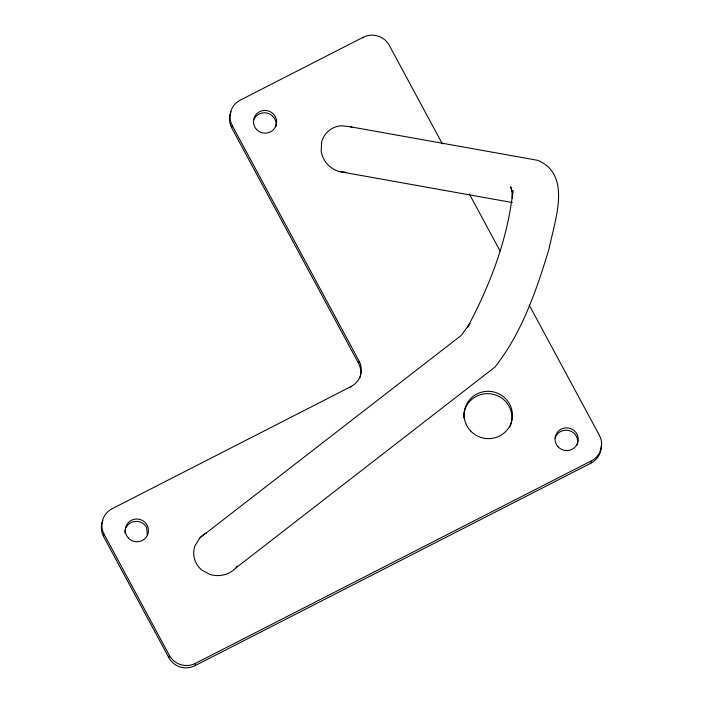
<?xml version="1.0" encoding="UTF-8"?>
<svg xmlns="http://www.w3.org/2000/svg" width="703" height="703" viewBox="0 0 703 703"><rect width="100%" height="100%" fill="white"/><g stroke="black" fill="none" stroke-linecap="round" stroke-linejoin="round"><path stroke-width="1.05" d="M103.789 535.835L104.123 534.271A19.341 18.919 12.1 0 1 112.137 508.735L351.052 386.536A19.341 18.919 12.1 0 0 359.057 360.99L232.28 125.67A19.341 18.919 12.1 0 1 240.285 100.125L363.161 37.285A19.341 18.919 12.1 0 1 389.286 45.361L442.328 143.816M231.946 127.225L232.28 125.67M601.127 446.37A19.341 18.919 12.1 0 1 590.863 463.207L194.942 665.715A19.341 18.919 12.1 0 1 168.825 657.639L169.159 656.075M195.109 664.941L195.443 663.377L591.372 460.869A19.341 18.919 12.1 0 0 599.378 435.333L529.174 305.023M362.994 38.059L363.161 37.285M350.885 387.309L351.052 386.536M359.962 377.775A19.341 18.919 12.1 0 0 358.556 363.337L358.89 361.773M590.863 463.207L591.197 461.651M469.859 323.652L461.194 335.454L199.96 537.804L195.039 545.669A22.241 21.767 12.1 0 0 201.989 570.177L210.056 574.456A25.545 25 12.1 0 0 236.138 567.769L495.017 367.028C522.162 332.484 536.635 289.873 549.21 248.291C554.386 221.217 572.506 175.091 537.892 160.363L350.463 126.795L341.377 125.758A22.241 21.767 12.1 0 0 321.64 142.024L321.192 151.268A25.545 25 12.1 0 0 338.837 171.479L512.311 202.543M236.138 567.769L237.236 566.02M469.841 323.731L467.557 327.282C490.167 284.908 507.9 238.73 512.909 190.698L512.346 198.193L511.951 191.33L510.694 186.796L512.127 191.655M338.837 171.479L345.902 172.288M469.367 194.01L500.053 250.962M358.556 363.337L231.779 128.008A19.341 18.919 12.1 0 1 231.059 111.733M104.123 534.271L169.326 655.301A19.341 18.919 12.1 0 0 195.443 663.377M168.825 657.639L103.622 536.609A19.341 18.919 12.1 0 1 102.902 520.334M147.34 535.08L146.602 527.496A11.599 11.353 12.1 0 0 124.774 532.979M463.637 417.819A24.174 23.656 12.1 0 1 492.469 394.128A24.174 23.656 12.1 0 1 509.807 427.187M555.054 438.127A11.599 11.353 12.1 0 1 569.535 430.719A11.599 11.353 12.1 0 1 577.225 444.981M253.431 120.696A11.599 11.353 12.1 0 1 267.465 113.165A11.599 11.353 12.1 0 1 275.84 126.672M350.463 126.795A25.545 25 12.1 0 1 352.423 127.507M199.96 537.804A25.545 25 12.1 0 1 206.629 532.821M470.597 430.948A24.174 23.656 12.1 0 0 511.362 422.116A24.174 23.656 12.1 0 0 482.864 391.852A24.174 23.656 12.1 0 0 470.597 430.948M128.377 538.059A11.599 11.353 12.1 0 0 147.946 533.823A11.599 11.353 12.1 0 0 134.264 519.297A11.599 11.353 12.1 0 0 128.377 538.059M558.156 446.88A11.599 11.353 12.1 0 0 577.725 442.644A11.599 11.353 12.1 0 0 564.043 428.118A11.599 11.353 12.1 0 0 558.156 446.88M256.533 129.457A11.599 11.353 12.1 0 0 276.103 125.213A11.599 11.353 12.1 0 0 262.421 110.687A11.599 11.353 12.1 0 0 256.533 129.457"/></g></svg>
